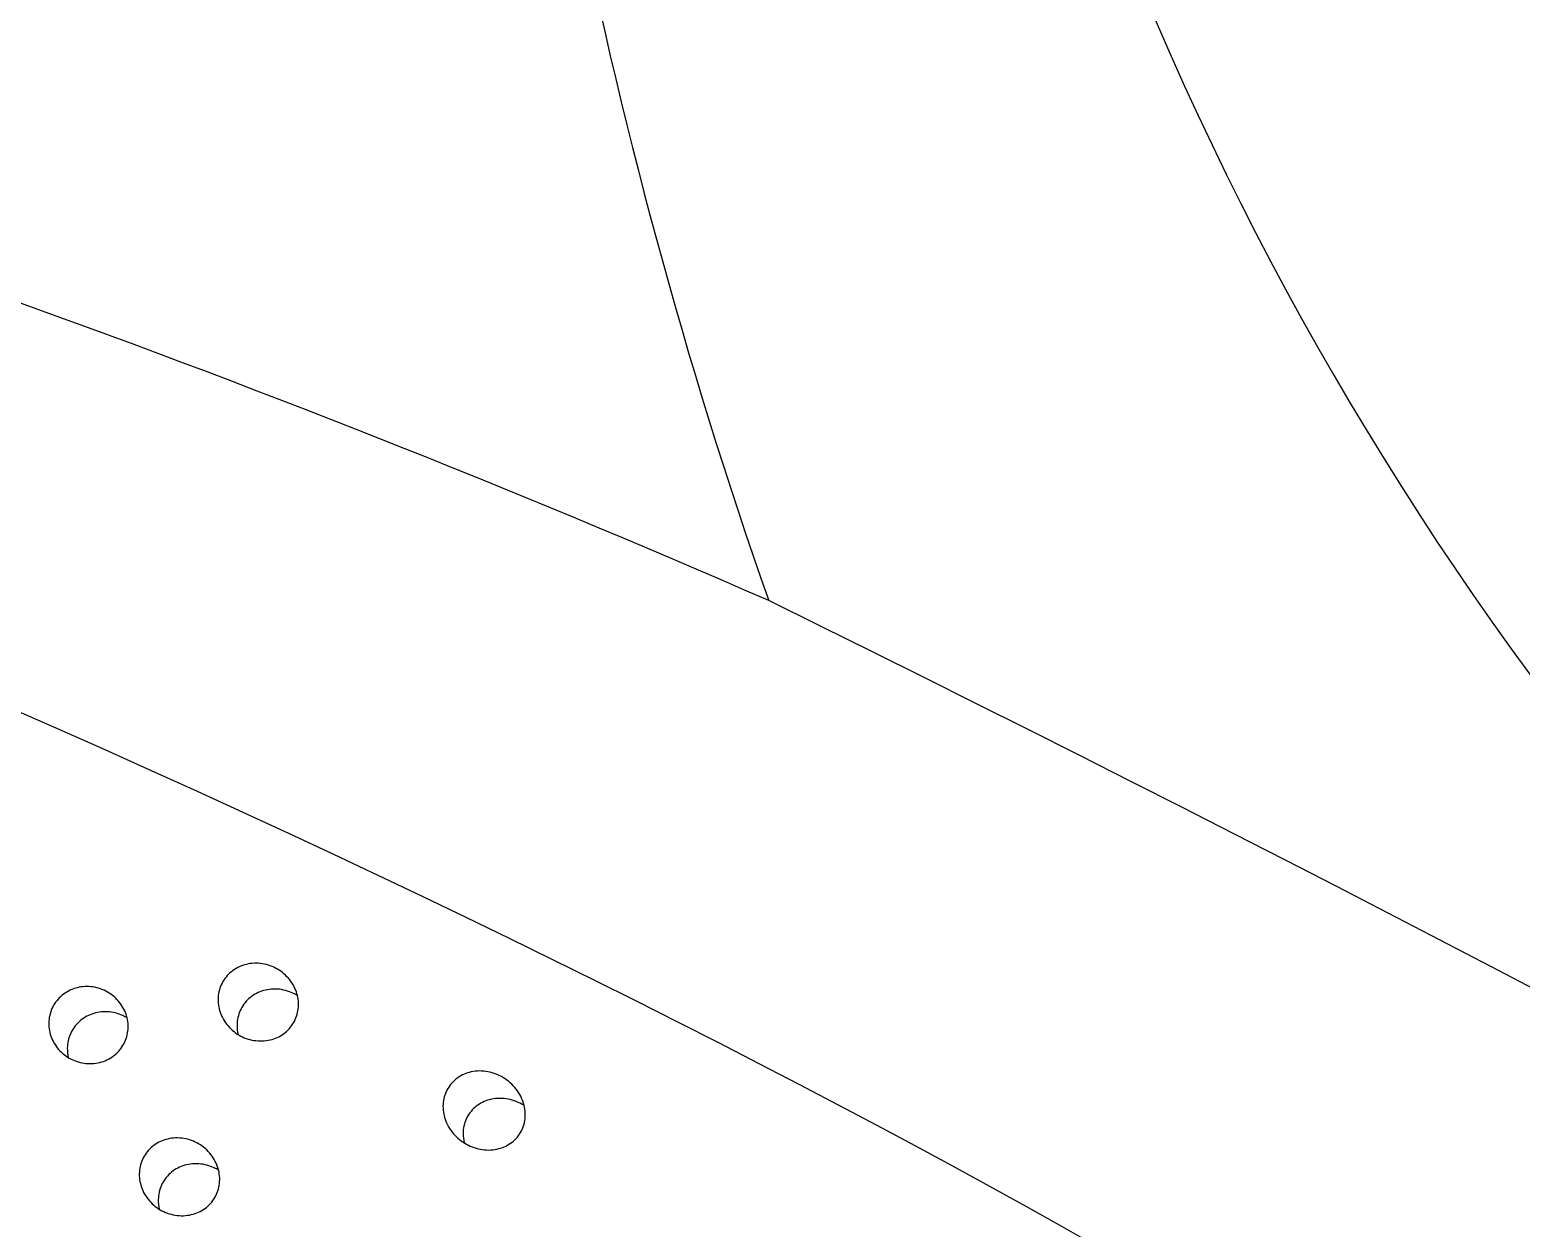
# Model space of a CAD drawing. Extents: x 1077 to 1145, y 510 to 635.
# Drawn here: x 1104.23 to 1105.656, y 557.948 to 559.093 of the extents above; entities that cross this region are included whole.
import ezdxf

# ---------------------------------------------------------------- set-up
doc = ezdxf.new("R2010")
doc.units = 0
doc.header["$MEASUREMENT"] = 0
doc.layers.add('1', color=4, linetype='Continuous')
doc.layers.add('DIM', color=3, linetype='Continuous')

# ---------------------------------------------------------------- blocks, each defined once
blk = doc.blocks.new('SUCTION')
at = {"layer": '1'}
for centre in [(0.5106, 0.0668), (0.0017, 0.059)]:
    blk.add_ellipse(centre, major_axis=(-0.0289, 1.8748), ratio=0.145722, start_param=3.141593, end_param=6.283185, dxfattribs=at)
at = {"layer": '1', "color": 3}
for points, knots in [([(0.5385, -0.0162), (0.534, -0.0163), (0.5291, -0.0154), (0.5202, -0.0117), (0.5161, -0.0088), (0.5095, -0.0022), (0.5066, 0.0022), (0.5027, 0.0116), (0.5017, 0.0168), (0.5016, 0.0264), (0.5025, 0.0316), (0.5061, 0.0411), (0.5089, 0.0455), (0.5153, 0.0524), (0.5193, 0.0553), (0.5282, 0.0593), (0.5331, 0.0603), (0.5422, 0.0605), (0.5471, 0.0596), (0.556, 0.0559), (0.5601, 0.0531), (0.5668, 0.0464), (0.5697, 0.0421), (0.5736, 0.0327), (0.5745, 0.0276), (0.5747, 0.0179), (0.5738, 0.0127), (0.5701, 0.0031), (0.5673, -0.0013), (0.5608, -0.0081), (0.5568, -0.0111), (0.548, -0.0151), (0.5431, -0.0162), (0.5385, -0.0162)], [0, 0, 0, 0, 0.0138608, 0.0138608, 0.0277216, 0.0277216, 0.0422229, 0.0422229, 0.0567241, 0.0567241, 0.0711596, 0.0711596, 0.0855951, 0.0855951, 0.0994487, 0.0994487, 0.1133024, 0.1133024, 0.127156, 0.127156, 0.1410097, 0.1410097, 0.1554452, 0.1554452, 0.1698806, 0.1698806, 0.1843819, 0.1843819, 0.1988832, 0.1988832, 0.212744, 0.212744, 0.2266048, 0.2266048, 0.2266048, 0.2266048]), ([(0.5601, -0.0084), (0.5602, -0.0068), (0.5603, -0.0052), (0.5603, 0.0012), (0.5593, 0.0064), (0.5554, 0.0158), (0.5525, 0.0202), (0.5459, 0.0268), (0.5418, 0.0297), (0.5328, 0.0334), (0.528, 0.0342), (0.5188, 0.0341), (0.514, 0.0331), (0.5068, 0.0298), (0.5042, 0.0282), (0.5019, 0.0264)], [0.05216595, 0.05216595, 0.05216595, 0.05216595, 0.05687262, 0.05687262, 0.07137622, 0.07137622, 0.08587982, 0.08587982, 0.09972982, 0.09972982, 0.11357982, 0.11357982, 0.12742982, 0.12742982, 0.13602531, 0.13602531, 0.13602531, 0.13602531]), ([(0.4438, -0.1574), (0.4393, -0.1574), (0.4344, -0.1565), (0.4256, -0.1528), (0.4216, -0.1499), (0.415, -0.1431), (0.4121, -0.1387), (0.4083, -0.1289), (0.4074, -0.1237), (0.4074, -0.1138), (0.4083, -0.1086), (0.4121, -0.0988), (0.4149, -0.0943), (0.4215, -0.0873), (0.4255, -0.0843), (0.4344, -0.0803), (0.4392, -0.0793), (0.4483, -0.0791), (0.4532, -0.08), (0.4621, -0.0838), (0.4661, -0.0866), (0.4727, -0.0934), (0.4756, -0.0978), (0.4794, -0.1075), (0.4803, -0.1127), (0.4803, -0.1226), (0.4794, -0.1279), (0.4756, -0.1377), (0.4727, -0.1422), (0.4661, -0.1492), (0.4621, -0.1522), (0.4533, -0.1562), (0.4484, -0.1573), (0.4438, -0.1574)], [0, 0, 0, 0, 0.0138463, 0.0138463, 0.0276926, 0.0276926, 0.04258, 0.04258, 0.0574675, 0.0574675, 0.0722657, 0.0722657, 0.0870638, 0.0870638, 0.1008999, 0.1008999, 0.114736, 0.114736, 0.1285721, 0.1285721, 0.1424082, 0.1424082, 0.1572063, 0.1572063, 0.1720044, 0.1720044, 0.1868919, 0.1868919, 0.2017794, 0.2017794, 0.2156257, 0.2156257, 0.229472, 0.229472, 0.229472, 0.229472]), ([(0.627, -0.1545), (0.6224, -0.1546), (0.6176, -0.1537), (0.6087, -0.1499), (0.6047, -0.1471), (0.5982, -0.1403), (0.5953, -0.1358), (0.5915, -0.1261), (0.5905, -0.1209), (0.5905, -0.111), (0.5914, -0.1057), (0.5952, -0.0959), (0.5981, -0.0914), (0.6046, -0.0845), (0.6086, -0.0815), (0.6175, -0.0775), (0.6223, -0.0764), (0.6315, -0.0763), (0.6363, -0.0772), (0.6452, -0.081), (0.6492, -0.0838), (0.6558, -0.0905), (0.6587, -0.095), (0.6625, -0.1046), (0.6635, -0.1099), (0.6635, -0.1197), (0.6625, -0.125), (0.6587, -0.1349), (0.6558, -0.1394), (0.6493, -0.1464), (0.6453, -0.1494), (0.6364, -0.1534), (0.6316, -0.1545), (0.627, -0.1545)], [0, 0, 0, 0, 0.0138463, 0.0138463, 0.0276926, 0.0276926, 0.04258, 0.04258, 0.0574675, 0.0574675, 0.0722657, 0.0722657, 0.0870638, 0.0870638, 0.1008999, 0.1008999, 0.114736, 0.114736, 0.1285721, 0.1285721, 0.1424082, 0.1424082, 0.1572063, 0.1572063, 0.1720044, 0.1720044, 0.1868919, 0.1868919, 0.2017794, 0.2017794, 0.2156257, 0.2156257, 0.229472, 0.229472, 0.229472, 0.229472]), ([(0.4654, -0.1495), (0.4656, -0.1478), (0.4657, -0.1462), (0.4657, -0.1397), (0.4648, -0.1345), (0.461, -0.1247), (0.4581, -0.1203), (0.4515, -0.1135), (0.4475, -0.1106), (0.4386, -0.1069), (0.4338, -0.106), (0.4246, -0.1061), (0.4198, -0.1072), (0.4126, -0.1105), (0.41, -0.1121), (0.4077, -0.1139)], [0.05298666, 0.05298666, 0.05298666, 0.05298666, 0.05772049, 0.05772049, 0.07263637, 0.07263637, 0.08755225, 0.08755225, 0.10138253, 0.10138253, 0.1152128, 0.1152128, 0.12904308, 0.12904308, 0.13767704, 0.13767704, 0.13767704, 0.13767704]), ([(0.6485, -0.1466), (0.6487, -0.145), (0.6488, -0.1434), (0.6488, -0.1369), (0.6479, -0.1316), (0.6441, -0.1219), (0.6412, -0.1174), (0.6346, -0.1107), (0.6306, -0.1078), (0.6218, -0.1041), (0.6169, -0.1032), (0.6078, -0.1033), (0.6029, -0.1044), (0.5958, -0.1076), (0.5932, -0.1093), (0.5908, -0.1111)], [0.05298666, 0.05298666, 0.05298666, 0.05298666, 0.05772049, 0.05772049, 0.07263637, 0.07263637, 0.08755225, 0.08755225, 0.10138253, 0.10138253, 0.1152128, 0.1152128, 0.12904308, 0.12904308, 0.13767704, 0.13767704, 0.13767704, 0.13767704]), ([(0.6241, -0.3954), (0.6196, -0.3955), (0.6148, -0.3946), (0.6061, -0.3907), (0.6023, -0.3878), (0.5958, -0.3809), (0.5929, -0.3762), (0.5892, -0.366), (0.5884, -0.3605), (0.5886, -0.3502), (0.5896, -0.3447), (0.5936, -0.3345), (0.5967, -0.3297), (0.6034, -0.3226), (0.6074, -0.3196), (0.6163, -0.3155), (0.6211, -0.3144), (0.6302, -0.3143), (0.635, -0.3152), (0.6437, -0.319), (0.6476, -0.3219), (0.6541, -0.3288), (0.657, -0.3335), (0.6607, -0.3436), (0.6615, -0.3491), (0.6613, -0.3594), (0.6603, -0.3649), (0.6562, -0.3752), (0.6531, -0.38), (0.6464, -0.3871), (0.6424, -0.3902), (0.6335, -0.3943), (0.6287, -0.3954), (0.6241, -0.3954)], [0, 0, 0, 0, 0.0138155, 0.0138155, 0.0276309, 0.0276309, 0.043476, 0.043476, 0.059321, 0.059321, 0.075022, 0.075022, 0.090723, 0.090723, 0.1045202, 0.1045202, 0.1183174, 0.1183174, 0.1321146, 0.1321146, 0.1459118, 0.1459118, 0.1616127, 0.1616127, 0.1773137, 0.1773137, 0.1931588, 0.1931588, 0.2090038, 0.2090038, 0.2228193, 0.2228193, 0.2366348, 0.2366348, 0.2366348, 0.2366348]), ([(0.6455, -0.3875), (0.6457, -0.386), (0.6458, -0.3845), (0.6459, -0.3778), (0.6452, -0.3723), (0.6415, -0.3621), (0.6386, -0.3573), (0.6321, -0.3504), (0.6282, -0.3475), (0.6196, -0.3437), (0.6148, -0.3427), (0.6057, -0.3429), (0.6009, -0.344), (0.5937, -0.3473), (0.5911, -0.3489), (0.5888, -0.3508)], [0.05527731, 0.05527731, 0.05527731, 0.05527731, 0.05987506, 0.05987506, 0.07583478, 0.07583478, 0.09179451, 0.09179451, 0.10558106, 0.10558106, 0.1193676, 0.1193676, 0.13315415, 0.13315415, 0.14170505, 0.14170505, 0.14170505, 0.14170505])]:
    blk.add_open_spline(points, degree=3, knots=knots, dxfattribs=at)
blk = doc.blocks.new('2011TX')
at = {"layer": '1', "linetype": 'Continuous'}
blk.add_arc((11.4826, -11.4821), 56.9924, 278.00767, 351.99168, dxfattribs=at)
at = {"layer": '1', "color": 3, "linetype": 'Continuous'}
for centre, radius, start, end in [((11.4826, -11.4821), 56.4617, 281.14235, 348.857), ((32.6033, -30.0897), 4.941, 182.5863, 199.357), ((23.2594, -42.4648), 11.7139, 66.43961, 74.3146), ((13.8133, -60.4625), 32.0205, 38.59355, 63.81788)]:
    blk.add_arc(centre, radius, start, end, dxfattribs=at)
at = {"layer": '1', "color": 2, "linetype": 'Continuous'}
for centre, radius, start, end in [((31.207, -29.9301), 3.1512, 185.7438, 222.0762), ((16.3681, -57.752), 26.3142, 45.83108, 100.52053)]:
    blk.add_arc(centre, radius, start, end, dxfattribs=at)
at = {"layer": 'DIM', "rotation": 64.84968360825258}
blk.add_blockref('SUCTION', (27.0828, -32.6297), dxfattribs=at)

msp = doc.modelspace()

# ---------------------------------------------------------------- block references
at = {"layer": '1'}
msp.add_blockref('2011TX', (1076.995, 590.2751), dxfattribs=at)

doc.saveas('drawing.dxf')
